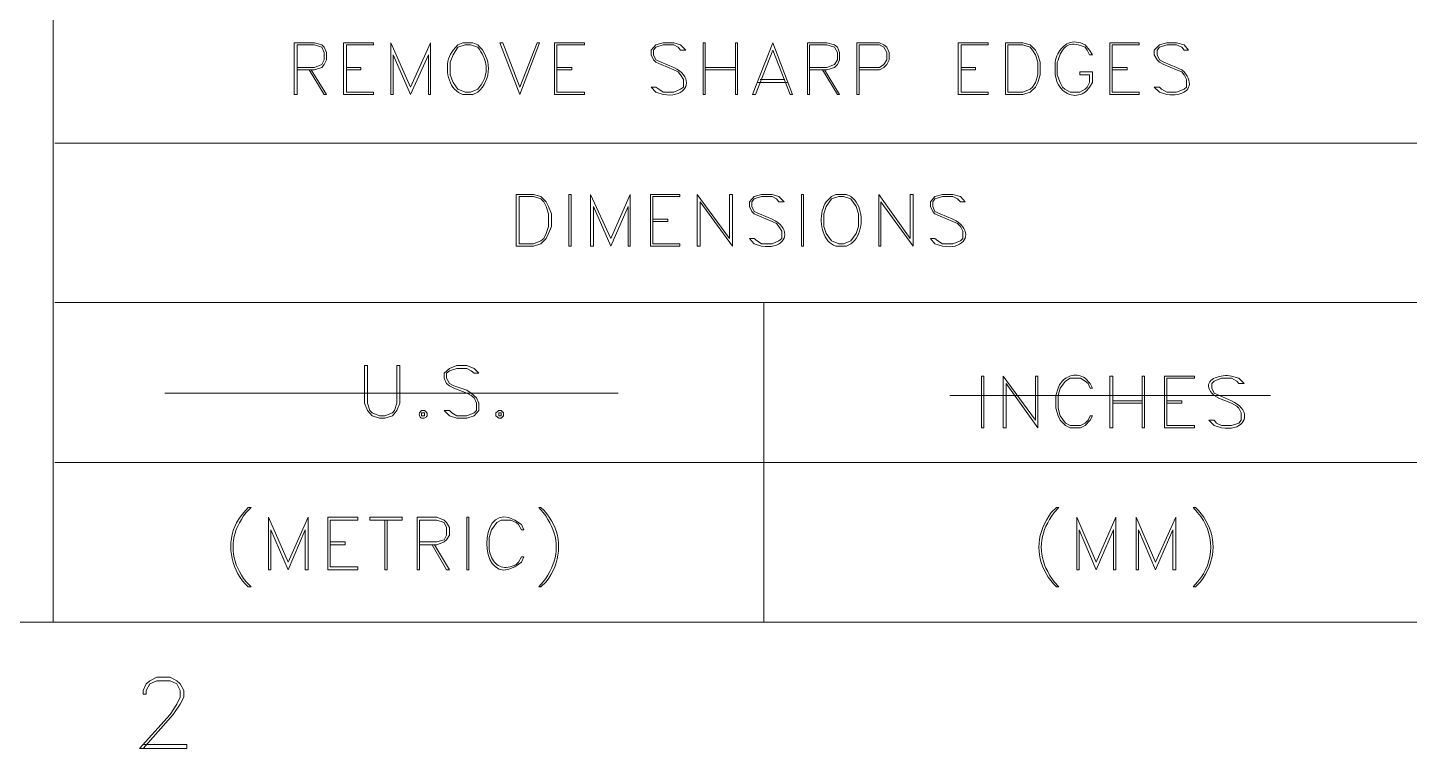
# Model space of a CAD drawing. Header units: inches. Extents: x 0 to 139, y 0 to 117.
# Drawn here: x 63.82 to 73.77, y 0.84 to 6.03 of the extents above; entities that cross this region are included whole.
import ezdxf

# ---------------------------------------------------------------- set-up
doc = ezdxf.new("R2010")
doc.units = ezdxf.units.IN
doc.header["$MEASUREMENT"] = 0
doc.layers.add('Color-7-Line_Weight-20', color=7, linetype='Continuous', lineweight=20)

msp = doc.modelspace()

# ---------------------------------------------------------------- linework, layer by layer
at = {"layer": 'Color-7-Line_Weight-20', "linetype": 'Continuous'}
for p, q in [((68.6987, 5.742), (68.915, 5.742)), ((68.6987, 5.7258), (68.915, 5.7258)), ((69.0772, 5.6339), (69.2881, 5.6339)), ((69.0934, 5.6555), (69.2718, 5.6555)), ((74.2353, 5.1959), (64.011, 5.1959)), ((74.2353, 4.0497), (64.011, 4.0497)), ((69.1204, 4.0497), (69.1204, 1.7464)), ((64.8058, 3.3955), (68.0715, 3.3955)), ((70.4613, 3.3792), (72.77, 3.3792)), ((71.6346, 3.3414), (71.8455, 3.3414)), ((71.6346, 3.3252), (71.8455, 3.3252)), ((74.2353, 2.898), (64.011, 2.898))]:
    msp.add_line(p, q, dxfattribs=at)
for points in [[(1.622, 1.7464), (103.1238, 1.7464), (103.1238, 72.4997), (1.622, 72.4997)], [(66.0926, 5.5474), (66.3089, 5.5474), (66.3089, 5.5636), (66.1143, 5.5636), (66.1143, 5.9042), (66.3089, 5.9042), (66.3089, 5.9204), (66.0926, 5.9204)], [(66.4333, 5.5474), (66.4495, 5.5474), (66.4495, 5.8339), (66.5738, 5.5474), (66.7036, 5.8339), (66.7036, 5.5474), (66.7198, 5.5474), (66.7198, 5.9204), (66.5738, 5.6014), (66.4333, 5.9204)], [(66.8604, 5.7799), (66.8604, 5.6879), (66.882, 5.6339), (66.9145, 5.5852), (66.9685, 5.5636), (67.0064, 5.5636), (67.0605, 5.5852), (67.0724, 5.6015), (67.083, 5.6174), (67.0922, 5.633), (67.1001, 5.6483), (67.1067, 5.6634), (67.112, 5.6782), (67.116, 5.6929), (67.1187, 5.7074), (67.1202, 5.7219), (67.1205, 5.7364), (67.1196, 5.7508), (67.1175, 5.7653), (67.1143, 5.7799), (67.1099, 5.7946), (67.1043, 5.8095), (67.0977, 5.8246), (67.09, 5.84), (67.0812, 5.8556), (67.0713, 5.8716), (67.0605, 5.888), (67.0064, 5.9042), (66.9685, 5.9042), (66.9145, 5.888), (66.882, 5.8339)], [(67.2172, 5.9204), (67.2389, 5.9204), (67.3632, 5.6014), (67.4876, 5.9204), (67.5038, 5.9204), (67.3632, 5.5474)], [(67.6119, 5.5474), (67.8282, 5.5474), (67.8282, 5.5636), (67.6282, 5.5636), (67.6282, 5.9042), (67.8282, 5.9042), (67.8282, 5.9204), (67.6119, 5.9204)], [(68.3094, 5.8664), (68.3094, 5.8339), (68.3256, 5.7961), (68.3419, 5.7799), (68.3797, 5.7636), (68.4716, 5.7258), (68.5041, 5.7096), (68.5203, 5.6879), (68.5419, 5.6555), (68.5419, 5.6014), (68.5203, 5.5852), (68.4716, 5.5636), (68.3959, 5.5636), (68.3635, 5.5852), (68.3419, 5.6014), (68.3094, 5.6014), (68.3419, 5.5636), (68.3959, 5.5474), (68.4208, 5.5443), (68.4439, 5.5437), (68.4653, 5.5453), (68.4848, 5.549), (68.5023, 5.5547), (68.5178, 5.562), (68.5312, 5.5709), (68.5423, 5.5811), (68.5512, 5.5925), (68.5576, 5.6048), (68.5616, 5.618), (68.563, 5.6317), (68.5617, 5.6459), (68.5577, 5.6604), (68.5509, 5.6749), (68.5412, 5.6893), (68.5285, 5.7034), (68.5128, 5.717), (68.4938, 5.7299), (68.4716, 5.742), (68.3797, 5.7799), (68.3419, 5.7961), (68.3256, 5.8339), (68.3256, 5.8664), (68.3419, 5.888), (68.3959, 5.9042), (68.4716, 5.9042), (68.5041, 5.888), (68.5203, 5.8664), (68.5581, 5.8664), (68.5203, 5.9042), (68.4716, 5.9204), (68.3959, 5.9204), (68.3419, 5.9042)], [(68.6825, 5.5474), (68.6987, 5.5474), (68.6987, 5.9204), (68.6825, 5.9204)], [(68.915, 5.5474), (68.9312, 5.5474), (68.9312, 5.9204), (68.915, 5.9204)], [(69.0393, 5.5474), (69.061, 5.5474), (69.1853, 5.8664), (69.3097, 5.5474), (69.3259, 5.5474), (69.1853, 5.9204)], [(70.5208, 5.5474), (70.7371, 5.5474), (70.7371, 5.5636), (70.5424, 5.5636), (70.5424, 5.9042), (70.7371, 5.9042), (70.7371, 5.9204), (70.5208, 5.9204)], [(70.8614, 5.5474), (70.9858, 5.5474), (71.0399, 5.5636), (71.0777, 5.6014), (71.0939, 5.6339), (71.1101, 5.6879), (71.1101, 5.7799), (71.0939, 5.8339), (71.0777, 5.8664), (71.0399, 5.9042), (70.9858, 5.9204), (70.8614, 5.9204)], [(70.8776, 5.5636), (70.9858, 5.5636), (71.0399, 5.5852), (71.0561, 5.6014), (71.0777, 5.6339), (71.0939, 5.6879), (71.0939, 5.7799), (71.0777, 5.8339), (71.0561, 5.8664), (71.0399, 5.888), (70.9858, 5.9042), (70.8776, 5.9042)], [(71.2183, 5.7799), (71.2183, 5.6879), (71.2345, 5.6339), (71.2425, 5.6181), (71.2516, 5.6037), (71.2616, 5.5908), (71.2724, 5.5794), (71.2839, 5.5695), (71.296, 5.561), (71.3086, 5.5541), (71.3216, 5.5486), (71.3348, 5.5447), (71.3482, 5.5422), (71.3617, 5.5413), (71.3751, 5.5419), (71.3883, 5.544), (71.4012, 5.5476), (71.4138, 5.5527), (71.4259, 5.5594), (71.4373, 5.5676), (71.4481, 5.5773), (71.458, 5.5886), (71.467, 5.6014), (71.4886, 5.6339), (71.4886, 5.7096), (71.3967, 5.7096), (71.3967, 5.6879), (71.467, 5.6879), (71.467, 5.6339), (71.4508, 5.6014), (71.4345, 5.5852), (71.3967, 5.5636), (71.3264, 5.5636), (71.2886, 5.5852), (71.2723, 5.6014), (71.2561, 5.6339), (71.2345, 5.6879), (71.2345, 5.7799), (71.2395, 5.7955), (71.2447, 5.8103), (71.2502, 5.8243), (71.256, 5.8374), (71.2622, 5.8496), (71.2689, 5.8608), (71.276, 5.871), (71.2837, 5.8801), (71.292, 5.888), (71.3008, 5.8949), (71.3104, 5.9004), (71.3206, 5.9048), (71.3317, 5.9078), (71.3435, 5.9094), (71.3563, 5.9097), (71.3699, 5.9084), (71.3845, 5.9057), (71.4001, 5.9014), (71.4168, 5.8955), (71.4345, 5.888), (71.4508, 5.8664), (71.467, 5.8339), (71.4886, 5.8339), (71.467, 5.8664), (71.4345, 5.9042), (71.4181, 5.9125), (71.402, 5.9188), (71.3865, 5.923), (71.3714, 5.9254), (71.3568, 5.9259), (71.3427, 5.9248), (71.3292, 5.922), (71.3163, 5.9178), (71.3041, 5.912), (71.2924, 5.905), (71.2815, 5.8966), (71.2713, 5.8871), (71.2618, 5.8765), (71.253, 5.865), (71.2451, 5.8525), (71.238, 5.8392), (71.2317, 5.8252), (71.2263, 5.8106), (71.2218, 5.7955)], [(71.613, 5.5474), (71.8238, 5.5474), (71.8238, 5.5636), (71.6292, 5.5636), (71.6292, 5.9042), (71.8238, 5.9042), (71.8238, 5.9204), (71.613, 5.9204)], [(71.932, 5.8664), (71.932, 5.8339), (71.9536, 5.7961), (71.9698, 5.7799), (72.0023, 5.7636), (72.0942, 5.7258), (72.132, 5.7096), (72.1482, 5.6879), (72.1645, 5.6555), (72.1645, 5.6014), (72.1482, 5.5852), (72.0942, 5.5636), (72.0239, 5.5636), (71.986, 5.5852), (71.9698, 5.6014), (71.932, 5.6014), (71.9698, 5.5636), (72.0239, 5.5474), (72.0453, 5.5452), (72.0655, 5.5447), (72.0844, 5.5456), (72.102, 5.548), (72.1182, 5.5517), (72.1328, 5.5568), (72.1458, 5.5631), (72.1571, 5.5705), (72.1667, 5.5791), (72.1744, 5.5887), (72.1802, 5.5992), (72.184, 5.6106), (72.1857, 5.6229), (72.1852, 5.6359), (72.1825, 5.6496), (72.1774, 5.6639), (72.1699, 5.6787), (72.1599, 5.694), (72.1473, 5.7097), (72.132, 5.7258), (72.0942, 5.742), (72.0023, 5.7799), (71.9698, 5.7961), (71.9536, 5.8339), (71.9536, 5.8664), (71.9698, 5.888), (72.0239, 5.9042), (72.0942, 5.9042), (72.132, 5.888), (72.1482, 5.8664), (72.1807, 5.8664), (72.1482, 5.9042), (72.0942, 5.9204), (72.0239, 5.9204), (71.9698, 5.9042)], [(67.3362, 4.4552), (67.4606, 4.4552), (67.5146, 4.4714), (67.5525, 4.5093), (67.5687, 4.5471), (67.5903, 4.5958), (67.5903, 4.6877), (67.5687, 4.7418), (67.5525, 4.7742), (67.5146, 4.812), (67.4606, 4.8283), (67.3362, 4.8283)], [(67.3578, 4.4714), (67.4606, 4.4714), (67.5146, 4.493), (67.5363, 4.5093), (67.5525, 4.5471), (67.5687, 4.5958), (67.5687, 4.6877), (67.5525, 4.7418), (67.5363, 4.7742), (67.5146, 4.7958), (67.4606, 4.812), (67.3578, 4.812)], [(67.7147, 4.4552), (67.7309, 4.4552), (67.7309, 4.8283), (67.7147, 4.8283)], [(67.8715, 4.4552), (67.8931, 4.4552), (67.8931, 4.7418), (68.0175, 4.4552), (68.1418, 4.7418), (68.1418, 4.4552), (68.158, 4.4552), (68.158, 4.8283), (68.0175, 4.5093), (67.8715, 4.8283)], [(68.304, 4.4552), (68.5149, 4.4552), (68.5149, 4.4714), (68.3202, 4.4714), (68.3202, 4.812), (68.5149, 4.812), (68.5149, 4.8283), (68.304, 4.8283)], [(68.6392, 4.4552), (68.6609, 4.4552), (68.6609, 4.7742), (68.8934, 4.4552), (68.8934, 4.8283), (68.8717, 4.8283), (68.8717, 4.5093), (68.6392, 4.8283)], [(69.0177, 4.7742), (69.0177, 4.7418), (69.0339, 4.7039), (69.0502, 4.6877), (69.088, 4.6715), (69.1799, 4.6336), (69.2124, 4.6174), (69.2286, 4.5958), (69.2502, 4.5633), (69.2502, 4.5093), (69.2286, 4.493), (69.1799, 4.4714), (69.1042, 4.4714), (69.0718, 4.493), (69.0502, 4.5093), (69.0177, 4.5093), (69.0502, 4.4714), (69.1042, 4.4552), (69.1291, 4.4521), (69.1522, 4.4515), (69.1736, 4.4532), (69.1931, 4.4569), (69.2106, 4.4625), (69.2261, 4.4698), (69.2395, 4.4787), (69.2506, 4.4889), (69.2594, 4.5003), (69.2659, 4.5126), (69.2698, 4.5258), (69.2713, 4.5396), (69.27, 4.5538), (69.266, 4.5682), (69.2592, 4.5827), (69.2495, 4.5971), (69.2368, 4.6112), (69.221, 4.6248), (69.2021, 4.6378), (69.1799, 4.6498), (69.088, 4.6877), (69.0502, 4.7039), (69.0339, 4.7418), (69.0339, 4.7742), (69.0502, 4.7958), (69.1042, 4.812), (69.1799, 4.812), (69.2124, 4.7958), (69.2286, 4.7742), (69.2664, 4.7742), (69.2286, 4.812), (69.1799, 4.8283), (69.1042, 4.8283), (69.0502, 4.812)], [(69.3908, 4.4552), (69.407, 4.4552), (69.407, 4.8283), (69.3908, 4.8283)], [(69.5339, 4.6524), (69.534, 4.6329), (69.5353, 4.6135), (69.5379, 4.5943), (69.5419, 4.5755), (69.5472, 4.5572), (69.5539, 4.5398), (69.562, 4.5234), (69.5714, 4.508), (69.5822, 4.4941), (69.5944, 4.4816), (69.608, 4.4709), (69.623, 4.462), (69.6395, 4.4552), (69.7152, 4.4552), (69.7476, 4.4714), (69.7615, 4.4831), (69.7739, 4.4964), (69.7849, 4.5113), (69.7945, 4.5275), (69.8026, 4.5449), (69.8093, 4.5632), (69.8146, 4.5822), (69.8184, 4.6018), (69.8207, 4.6218), (69.8216, 4.642), (69.8209, 4.6621), (69.8188, 4.6821), (69.8152, 4.7017), (69.8101, 4.7207), (69.8035, 4.7389), (69.7954, 4.7562), (69.7858, 4.7724), (69.7746, 4.7872), (69.7619, 4.8005), (69.7476, 4.812), (69.7152, 4.8283), (69.6395, 4.8283), (69.6071, 4.812), (69.5692, 4.7742), (69.5604, 4.7596), (69.5529, 4.7438), (69.5466, 4.7269), (69.5415, 4.7092), (69.5377, 4.6907), (69.5352, 4.6717)], [(69.553, 4.6877), (69.553, 4.5958), (69.5692, 4.5471), (69.6071, 4.493), (69.6611, 4.4714), (69.6936, 4.4714), (69.7476, 4.493), (69.7855, 4.5471), (69.8017, 4.5958), (69.8017, 4.6877), (69.7855, 4.7418), (69.7476, 4.7958), (69.6936, 4.812), (69.6611, 4.812), (69.6071, 4.7958), (69.5692, 4.7418)], [(69.9477, 4.4552), (69.9639, 4.4552), (69.9639, 4.7742), (70.1964, 4.4552), (70.1964, 4.8283), (70.1748, 4.8283), (70.1748, 4.5093), (69.9477, 4.8283)], [(70.3207, 4.7742), (70.3207, 4.7418), (70.337, 4.7039), (70.3532, 4.6877), (70.391, 4.6715), (70.4829, 4.6336), (70.5154, 4.6174), (70.537, 4.5958), (70.5532, 4.5633), (70.5532, 4.5093), (70.537, 4.493), (70.4829, 4.4714), (70.4073, 4.4714), (70.3748, 4.493), (70.3532, 4.5093), (70.3207, 4.5093), (70.3532, 4.4714), (70.4073, 4.4552), (70.4328, 4.4518), (70.4565, 4.451), (70.4782, 4.4525), (70.498, 4.4561), (70.5156, 4.4617), (70.531, 4.4691), (70.5443, 4.478), (70.5552, 4.4883), (70.5638, 4.4998), (70.5699, 4.5122), (70.5736, 4.5255), (70.5747, 4.5394), (70.5731, 4.5537), (70.5689, 4.5683), (70.5619, 4.5829), (70.552, 4.5973), (70.5393, 4.6114), (70.5236, 4.625), (70.5048, 4.6379), (70.4829, 4.6498), (70.391, 4.6877), (70.3532, 4.7039), (70.337, 4.7418), (70.337, 4.7742), (70.3532, 4.7958), (70.4073, 4.812), (70.4829, 4.812), (70.5154, 4.7958), (70.537, 4.7742), (70.5695, 4.7742), (70.537, 4.812), (70.4829, 4.8283), (70.4073, 4.8283), (70.3532, 4.812)], [(66.244, 3.3252), (66.2657, 3.2711), (66.2981, 3.2333), (66.3522, 3.217), (66.39, 3.217), (66.4441, 3.2333), (66.4765, 3.2711), (66.4981, 3.3252), (66.4981, 3.5955), (66.4765, 3.5955), (66.4765, 3.3252), (66.4603, 3.2711), (66.4441, 3.2549), (66.39, 3.2333), (66.3522, 3.2333), (66.2981, 3.2549), (66.2819, 3.2711), (66.2657, 3.3252), (66.2657, 3.5955), (66.244, 3.5955)], [(66.8171, 3.5414), (66.8171, 3.5036), (66.8334, 3.4658), (66.855, 3.4495), (66.8874, 3.4333), (66.9793, 3.3955), (67.0118, 3.3792), (67.0334, 3.363), (67.0496, 3.3252), (67.0496, 3.2711), (67.0334, 3.2549), (66.9793, 3.2333), (66.9091, 3.2333), (66.8712, 3.2549), (66.855, 3.2711), (66.8171, 3.2711), (66.855, 3.2333), (66.9091, 3.217), (66.9793, 3.217), (67.0334, 3.2333), (67.0659, 3.2711), (67.0659, 3.3252), (67.0496, 3.363), (67.0118, 3.3955), (66.9793, 3.4171), (66.8874, 3.4495), (66.855, 3.4658), (66.8334, 3.5036), (66.8334, 3.5414), (66.855, 3.5577), (66.9091, 3.5739), (66.9793, 3.5739), (67.0118, 3.5577), (67.0334, 3.5414), (67.0659, 3.5414), (67.0334, 3.5739), (66.9793, 3.5955), (66.9091, 3.5955), (66.855, 3.5739)], [(70.6884, 3.1468), (70.7046, 3.1468), (70.7046, 3.5198), (70.6884, 3.5198)], [(70.8452, 3.1468), (70.8668, 3.1468), (70.8668, 3.4658), (71.0939, 3.1468), (71.0939, 3.5198), (71.0777, 3.5198), (71.0777, 3.2008), (70.8452, 3.5198)], [(71.2237, 3.3792), (71.2237, 3.2873), (71.2399, 3.2333), (71.2561, 3.2008), (71.294, 3.163), (71.3264, 3.1468), (71.4021, 3.1468), (71.4345, 3.163), (71.4724, 3.2008), (71.4886, 3.2333), (71.4724, 3.2333), (71.4562, 3.2008), (71.4345, 3.1792), (71.4021, 3.163), (71.3264, 3.163), (71.294, 3.1792), (71.2561, 3.2333), (71.2399, 3.2873), (71.2399, 3.3792), (71.2561, 3.4333), (71.294, 3.482), (71.3264, 3.5036), (71.4021, 3.5036), (71.4345, 3.482), (71.4562, 3.4658), (71.4724, 3.4333), (71.4886, 3.4333), (71.4724, 3.4658), (71.4345, 3.5036), (71.4233, 3.5106), (71.4118, 3.5162), (71.4002, 3.5205), (71.3884, 3.5235), (71.3767, 3.5253), (71.365, 3.5259), (71.3534, 3.5254), (71.342, 3.5237), (71.3307, 3.521), (71.3198, 3.5173), (71.3092, 3.5126), (71.2991, 3.507), (71.2894, 3.5005), (71.2802, 3.4931), (71.2716, 3.4849), (71.2637, 3.4759), (71.2565, 3.4663), (71.2501, 3.4559), (71.2446, 3.4449), (71.2399, 3.4333)], [(71.613, 3.1468), (71.6346, 3.1468), (71.6346, 3.5198), (71.613, 3.5198)], [(71.8455, 3.1468), (71.8617, 3.1468), (71.8617, 3.5198), (71.8455, 3.5198)], [(72.0077, 3.1468), (72.2239, 3.1468), (72.2239, 3.163), (72.0239, 3.163), (72.0239, 3.5036), (72.2239, 3.5036), (72.2239, 3.5198), (72.0077, 3.5198)], [(72.324, 3.4471), (72.3259, 3.4351), (72.3306, 3.4223), (72.3385, 3.4087), (72.3497, 3.3944), (72.3645, 3.3792), (72.4024, 3.3576), (72.4889, 3.3252), (72.5267, 3.3036), (72.5429, 3.2873), (72.5592, 3.2549), (72.5592, 3.2008), (72.5429, 3.1792), (72.4889, 3.163), (72.4186, 3.163), (72.3807, 3.1792), (72.3645, 3.2008), (72.3267, 3.2008), (72.3645, 3.163), (72.4186, 3.1468), (72.4443, 3.1437), (72.4681, 3.1432), (72.4898, 3.145), (72.5095, 3.149), (72.527, 3.1549), (72.5424, 3.1625), (72.5554, 3.1717), (72.5661, 3.1822), (72.5744, 3.1938), (72.5803, 3.2065), (72.5836, 3.2198), (72.5843, 3.2338), (72.5824, 3.248), (72.5777, 3.2625), (72.5703, 3.2769), (72.5599, 3.291), (72.5467, 3.3048), (72.5305, 3.3179), (72.5112, 3.3302), (72.4889, 3.3414), (72.4024, 3.3792), (72.3645, 3.3955), (72.3483, 3.4333), (72.3483, 3.4658), (72.3645, 3.482), (72.4186, 3.5036), (72.4889, 3.5036), (72.5267, 3.482), (72.5429, 3.4658), (72.5808, 3.4658), (72.5429, 3.5036), (72.4889, 3.5198), (72.4745, 3.5218), (72.4596, 3.5227), (72.4444, 3.5225), (72.4292, 3.5214), (72.4142, 3.5193), (72.3997, 3.5162), (72.3857, 3.5122), (72.3726, 3.5072), (72.3606, 3.5013), (72.3499, 3.4944), (72.3408, 3.4867), (72.3334, 3.4781), (72.328, 3.4686), (72.3247, 3.4583)], [(66.6378, 3.2445), (66.6386, 3.2358), (66.6408, 3.2288), (66.6441, 3.2234), (66.6485, 3.2194), (66.6535, 3.2168), (66.6591, 3.2154), (66.665, 3.2153), (66.6709, 3.2162), (66.6767, 3.2181), (66.6821, 3.2209), (66.6869, 3.2245), (66.6909, 3.2288), (66.6938, 3.2338), (66.6954, 3.2392), (66.6955, 3.2451), (66.694, 3.2514), (66.6904, 3.2578), (66.6847, 3.2644), (66.6766, 3.2711), (66.6549, 3.2711), (66.6387, 3.2549)], [(66.6549, 3.2333), (66.6766, 3.2333), (66.6766, 3.2549), (66.6549, 3.2549)], [(67.1902, 3.2549), (67.1902, 3.2333), (67.2118, 3.217), (67.2281, 3.217), (67.2443, 3.2333), (67.2443, 3.2549), (67.2281, 3.2711), (67.2118, 3.2711)], [(67.2118, 3.2333), (67.2281, 3.2333), (67.2281, 3.2549), (67.2118, 3.2549)], [(65.2797, 2.2919), (65.2807, 2.2626), (65.284, 2.2334), (65.2894, 2.2045), (65.2969, 2.176), (65.3065, 2.148), (65.3182, 2.1208), (65.3318, 2.0944), (65.3475, 2.0691), (65.3651, 2.0448), (65.3846, 2.0219), (65.406, 2.0005), (65.4276, 2.0005), (65.3898, 2.0384), (65.372, 2.0623), (65.356, 2.0866), (65.342, 2.1111), (65.3298, 2.1358), (65.3195, 2.1608), (65.3111, 2.1858), (65.3045, 2.211), (65.2998, 2.2363), (65.297, 2.2617), (65.2961, 2.2871), (65.297, 2.3125), (65.2998, 2.3378), (65.3045, 2.3631), (65.3111, 2.3883), (65.3195, 2.4134), (65.3298, 2.4383), (65.342, 2.463), (65.356, 2.4875), (65.372, 2.5118), (65.3898, 2.5358), (65.4276, 2.5736), (65.406, 2.5736), (65.3735, 2.5358), (65.3535, 2.5122), (65.3359, 2.4875), (65.3208, 2.4616), (65.3081, 2.4348), (65.2978, 2.4072), (65.2898, 2.379), (65.2842, 2.3502), (65.2808, 2.3212)], [(65.552, 2.1249), (65.5682, 2.1249), (65.5682, 2.4114), (65.6925, 2.1249), (65.8169, 2.4114), (65.8169, 2.1249), (65.8385, 2.1249), (65.8385, 2.5033), (65.6925, 2.1789), (65.552, 2.5033)], [(65.9791, 2.1249), (66.1954, 2.1249), (66.1954, 2.1465), (65.9953, 2.1465), (65.9953, 2.4817), (66.1954, 2.4817), (66.1954, 2.5033), (65.9791, 2.5033)], [(66.5144, 2.5033), (66.5144, 2.4817), (66.2819, 2.4817), (66.2819, 2.5033)], [(66.9793, 2.1249), (66.9956, 2.1249), (66.9956, 2.5033), (66.9793, 2.5033)], [(67.1239, 2.3141), (67.1264, 2.2737), (67.1339, 2.2349), (67.1464, 2.1994), (67.1639, 2.1688), (67.1864, 2.1446), (67.214, 2.1287), (67.2465, 2.1225), (67.284, 2.1277), (67.3265, 2.146), (67.374, 2.1789), (67.3903, 2.2168), (67.374, 2.2168), (67.3524, 2.1789), (67.3362, 2.1627), (67.3208, 2.1552), (67.306, 2.1494), (67.2916, 2.1451), (67.2778, 2.1423), (67.2646, 2.141), (67.2519, 2.1412), (67.2398, 2.1428), (67.2282, 2.1457), (67.2173, 2.15), (67.207, 2.1555), (67.1974, 2.1622), (67.1884, 2.1702), (67.18, 2.1792), (67.1724, 2.1894), (67.1654, 2.2006), (67.1592, 2.2128), (67.1536, 2.226), (67.1489, 2.2401), (67.1448, 2.255), (67.1416, 2.2709), (67.1416, 2.3574), (67.1578, 2.4114), (67.1956, 2.4655), (67.2281, 2.4817), (67.2984, 2.4817), (67.3362, 2.4655), (67.3524, 2.4493), (67.374, 2.4114), (67.3903, 2.4114), (67.374, 2.4493), (67.3265, 2.4822), (67.284, 2.5005), (67.2465, 2.5057), (67.214, 2.4995), (67.1864, 2.4836), (67.1639, 2.4595), (67.1464, 2.4288), (67.1339, 2.3933), (67.1264, 2.3545)], [(67.5308, 2.5358), (67.5486, 2.5118), (67.5646, 2.4875), (67.5786, 2.463), (67.5908, 2.4383), (67.6011, 2.4134), (67.6095, 2.3883), (67.6161, 2.3631), (67.6208, 2.3378), (67.6236, 2.3125), (67.6245, 2.2871), (67.6236, 2.2617), (67.6208, 2.2363), (67.6161, 2.211), (67.6095, 2.1858), (67.6011, 2.1608), (67.5908, 2.1358), (67.5786, 2.1111), (67.5646, 2.0866), (67.5486, 2.0623), (67.5308, 2.0384), (67.4984, 2.0005), (67.5146, 2.0005), (67.5525, 2.0384), (67.5711, 2.0648), (67.5876, 2.0916), (67.6018, 2.1189), (67.6139, 2.1465), (67.6238, 2.1743), (67.6316, 2.2024), (67.6372, 2.2305), (67.6406, 2.2587), (67.6418, 2.2868), (67.6409, 2.3149), (67.6379, 2.3427), (67.6327, 2.3703), (67.6254, 2.3976), (67.6159, 2.4245), (67.6043, 2.4509), (67.5906, 2.4768), (67.5748, 2.5021), (67.5569, 2.5267), (67.5368, 2.5506), (67.5146, 2.5736), (67.4984, 2.5736)], [(71.1019, 2.2873), (71.1028, 2.2593), (71.1058, 2.2314), (71.111, 2.2038), (71.1183, 2.1765), (71.1278, 2.1496), (71.1394, 2.1232), (71.1531, 2.0973), (71.1689, 2.072), (71.1869, 2.0474), (71.2069, 2.0235), (71.2291, 2.0005), (71.2453, 2.0005), (71.2129, 2.0384), (71.1951, 2.0623), (71.1791, 2.0866), (71.1651, 2.1111), (71.1529, 2.1358), (71.1426, 2.1608), (71.1342, 2.1858), (71.1276, 2.211), (71.1229, 2.2363), (71.1201, 2.2617), (71.1192, 2.2871), (71.1201, 2.3125), (71.1229, 2.3378), (71.1276, 2.3631), (71.1342, 2.3883), (71.1426, 2.4134), (71.1529, 2.4383), (71.1651, 2.463), (71.1791, 2.4875), (71.1951, 2.5118), (71.2129, 2.5358), (71.2453, 2.5736), (71.2291, 2.5736), (71.1912, 2.5358), (71.1726, 2.5094), (71.1562, 2.4825), (71.1419, 2.4553), (71.1298, 2.4277), (71.1199, 2.3998), (71.1121, 2.3718), (71.1066, 2.3436), (71.1031, 2.3155)], [(71.3751, 2.1249), (71.3913, 2.1249), (71.3913, 2.4114), (71.5156, 2.1249), (71.64, 2.4114), (71.64, 2.1249), (71.6562, 2.1249), (71.6562, 2.5033), (71.5156, 2.1789), (71.3751, 2.5033)], [(71.8022, 2.1249), (71.8184, 2.1249), (71.8184, 2.4114), (71.9428, 2.1249), (72.0671, 2.4114), (72.0671, 2.1249), (72.0888, 2.1249), (72.0888, 2.5033), (71.9428, 2.1789), (71.8022, 2.5033)]]:
    msp.add_lwpolyline(points, close=True, dxfattribs=at)
for points in [[(103.1238, 19.3888), (64.0002, 19.3888), (64.0002, 13.7603), (64.0002, 1.7464)], [(65.7574, 5.7258), (65.8818, 5.7258), (65.9358, 5.742), (65.9521, 5.7636), (65.9683, 5.7961), (65.9683, 5.8501), (65.9521, 5.888), (65.9358, 5.9042), (65.8818, 5.9204), (65.7358, 5.9204), (65.7358, 5.5474), (65.7574, 5.5474), (65.7574, 5.9042), (65.8818, 5.9042), (65.9358, 5.888), (65.9521, 5.8501), (65.9521, 5.7961), (65.9358, 5.7636), (65.8818, 5.742), (65.7574, 5.742)], [(67.0605, 5.9042), (67.0226, 5.9204), (66.9523, 5.9204), (66.9145, 5.9042), (66.882, 5.8664), (66.8716, 5.8527), (66.8626, 5.8376), (66.8552, 5.8212), (66.8492, 5.8037), (66.8447, 5.7854), (66.8417, 5.7664), (66.8402, 5.7469), (66.8402, 5.7272), (66.8416, 5.7075), (66.8445, 5.688), (66.8488, 5.6688), (66.8546, 5.6502), (66.8618, 5.6324), (66.8705, 5.6156), (66.8806, 5.6), (66.8921, 5.5859), (66.905, 5.5733), (66.9194, 5.5626), (66.9351, 5.5538), (66.9523, 5.5474), (67.0226, 5.5474), (67.0605, 5.5636)], [(69.4503, 5.7258), (69.5746, 5.7258), (69.6287, 5.742), (69.6503, 5.7636), (69.6665, 5.7961), (69.6665, 5.8501), (69.6503, 5.888), (69.6287, 5.9042), (69.5746, 5.9204), (69.434, 5.9204), (69.434, 5.5474), (69.4503, 5.5474), (69.4503, 5.9042), (69.5746, 5.9042), (69.6287, 5.888), (69.6503, 5.8501), (69.6503, 5.7961), (69.6287, 5.7636), (69.5746, 5.742), (69.4503, 5.742)], [(69.8071, 5.7258), (69.9531, 5.7258), (69.9855, 5.742), (70.0072, 5.7636), (70.0234, 5.7961), (70.0234, 5.8501), (70.0072, 5.888), (69.9855, 5.9042), (69.9531, 5.9204), (69.7909, 5.9204), (69.7909, 5.5474), (69.8071, 5.5474), (69.8071, 5.9042), (69.9531, 5.9042), (69.9855, 5.888), (70.0072, 5.8501), (70.0072, 5.7961), (69.9855, 5.7636), (69.9531, 5.742), (69.8071, 5.742)], [(65.8601, 5.7258), (65.9683, 5.5474), (65.9521, 5.5474), (65.8439, 5.7258)], [(66.1143, 5.7258), (66.217, 5.7258), (66.217, 5.742), (66.1143, 5.742)], [(67.6282, 5.7258), (67.7363, 5.7258), (67.7363, 5.742), (67.6282, 5.742)], [(69.5584, 5.7258), (69.6665, 5.5474), (69.6503, 5.5474), (69.5422, 5.7258)], [(70.5424, 5.7258), (70.6452, 5.7258), (70.6452, 5.742), (70.5424, 5.742)], [(71.6292, 5.7258), (71.7373, 5.7258), (71.7373, 5.742), (71.6292, 5.742)], [(68.3202, 4.6336), (68.4284, 4.6336), (68.4284, 4.6498), (68.3202, 4.6498)], [(72.0239, 3.3252), (72.132, 3.3252), (72.132, 3.3414), (72.0239, 3.3414)], [(66.6387, 2.3033), (66.7631, 2.3033), (66.8171, 2.3249), (66.8334, 2.3411), (66.855, 2.3736), (66.855, 2.4276), (66.8334, 2.4655), (66.8171, 2.4817), (66.7631, 2.5033), (66.6225, 2.5033), (66.6225, 2.1249), (66.6387, 2.1249), (66.6387, 2.4817), (66.7631, 2.4817), (66.8171, 2.4655), (66.8334, 2.4276), (66.8334, 2.3736), (66.8171, 2.3411), (66.7631, 2.3249), (66.6387, 2.3249)], [(72.2456, 2.0384), (72.2131, 2.0005), (72.2293, 2.0005), (72.2672, 2.0384), (72.2858, 2.0648), (72.3023, 2.0916), (72.3166, 2.1189), (72.3286, 2.1465), (72.3386, 2.1743), (72.3463, 2.2024), (72.3519, 2.2305), (72.3553, 2.2587), (72.3566, 2.2868), (72.3557, 2.3149), (72.3526, 2.3427), (72.3474, 2.3703), (72.3401, 2.3976), (72.3307, 2.4245), (72.3191, 2.4509), (72.3054, 2.4768), (72.2895, 2.5021), (72.2716, 2.5267), (72.2515, 2.5506), (72.2293, 2.5736), (72.2131, 2.5736), (72.2456, 2.5358)], [(66.4062, 2.4817), (66.4062, 2.1249), (66.39, 2.1249), (66.39, 2.4817)], [(65.9953, 2.3033), (66.1034, 2.3033), (66.1034, 2.3249), (65.9953, 2.3249)], [(66.7469, 2.3033), (66.855, 2.1249), (66.8334, 2.1249), (66.7306, 2.3033)], [(64.649, 0.8381), (64.8653, 1.0814), (64.914, 1.1571), (64.941, 1.2057), (64.941, 1.2544), (64.914, 1.303), (64.8923, 1.3247), (64.8437, 1.3517), (64.7463, 1.3517), (64.6977, 1.3247), (64.6706, 1.303), (64.649, 1.2544), (64.649, 1.2273), (64.6706, 1.2273), (64.6706, 1.2544), (64.6977, 1.303), (64.7463, 1.3247), (64.8437, 1.3247), (64.8923, 1.303), (64.914, 1.2544), (64.914, 1.2057), (64.8923, 1.1571), (64.8437, 1.0814), (64.622, 0.8381), (64.9626, 0.8381), (64.9626, 0.8651), (64.649, 0.8651)]]:
    msp.add_lwpolyline(points, dxfattribs=at)
for centre, radius, start, end in [((66.905, 5.7339), 0.2306, 312.37916, 47.62084), ((71.966, 2.2871), 0.3742, 318.34221, 41.65779)]:
    msp.add_arc(centre, radius, start, end, dxfattribs=at)

doc.saveas('drawing.dxf')
